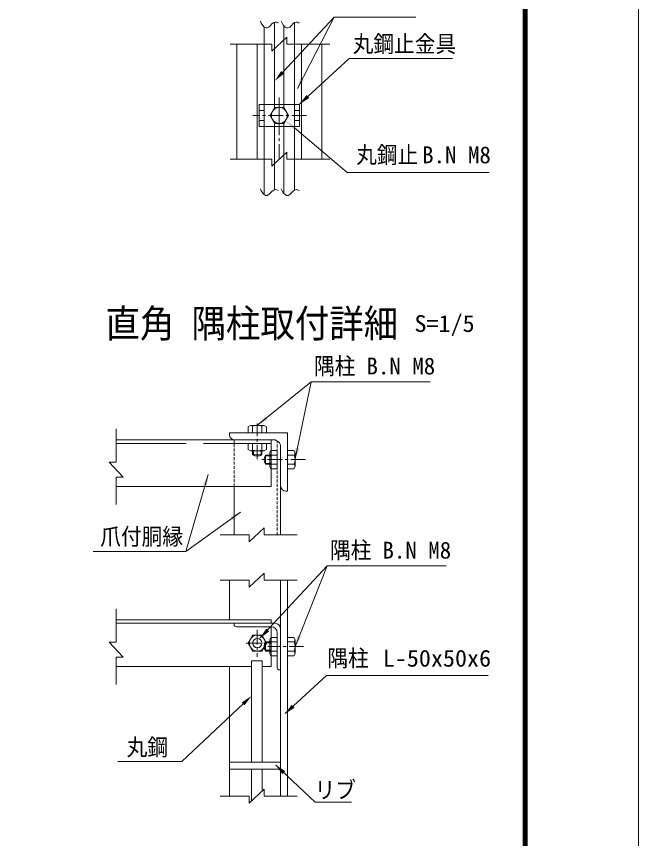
# Model space of a CAD drawing. Units: millimetres, scale not verified, with parts at other scales. Extents: x -4455 to 4455, y -3150 to 3150.
# Drawn here: x 2854 to 4455, y -955 to 1161 of the extents above; entities that cross this region are included whole.
import ezdxf
from ezdxf.enums import TextEntityAlignment as Align

# ---------------------------------------------------------------- set-up
doc = ezdxf.new("R2010")
doc.units = ezdxf.units.MM
doc.header["$LTSCALE"] = 30
for name, pattern in [('DASHED', [7.5, 6, -1.5]), ('USER1', [2, 1.25, -0.25, 0.25, -0.25]), ('USER2', [0.375, 0.25, -0.125]), ('USER3', [4.7625, 3.175, -1.5875])]:
    doc.linetypes.add(name, pattern=pattern)
for name, color, linetype, lineweight in [('0-4_7詳細', 7, 'Continuous', 18), ('0-5_0', 7, 'Continuous', 9), ('0-F_D-TTL', 7, 'Continuous', 9)]:
    doc.layers.add(name, color=color, linetype=linetype, lineweight=lineweight)
doc.styles.add('ＭＳ ゴシック', font='')
doc.styles.get('ＭＳ ゴシック').set_extended_font_data('MS Gothic')

# ---------------------------------------------------------------- blocks, each defined once
blk = doc.blocks.new('50X6')
at = {"layer": '0-5_0'}
for p, q in [((0, 1500), (45, 1500)), ((0, 1500), (0, 0)), ((180, 360), (180, 1365)), ((0, 0), (1500, 0)), ((360, 180), (1365, 180)), ((1500, 0), (1500, 45))]:
    blk.add_line(p, q, dxfattribs=at)
for centre, radius, start, end in [((45, 1365), 135, 0, 90), ((360, 360), 180, 180, 270.0001), ((1365, 45), 135, 0, 90.0001)]:
    blk.add_arc(centre, radius, start, end, dxfattribs=at)

msp = doc.modelspace()

# ---------------------------------------------------------------- linework, layer by layer
at = {"layer": '0-4_7詳細', "lineweight": 9}
for p, q in [((3518.84, 935.12), (3518.84, 1146.44)), ((3569.74, 935.12), (3569.74, 1145.44)), ((3491.84, 935.12), (3491.84, 1134.06)), ((3542.74, 935.12), (3542.74, 1136.83)), ((3421.29, 1090.3), (3421.29, 794.17)), ((3640.29, 1090.3), (3640.29, 794.17)), ((3479.19, 935.12), (3479.19, 878.12)), ((3582.39, 935.12), (3479.19, 935.12)), ((3582.39, 935.12), (3582.39, 878.12)), ((3582.39, 878.12), (3479.19, 878.12)), ((3491.84, 878.12), (3491.84, 702.81)), ((3518.84, 878.12), (3518.84, 715.19)), ((3542.74, 878.12), (3542.74, 705.58)), ((3569.74, 878.12), (3569.74, 714.19)), ((3613.19, 221.11), (3571.85, 22.43)), ((3456.48, 108.67), (3450.72, 105.35)), ((3456.48, 108.67), (3492, 108.67)), ((3462.24, 106.61), (3462.24, 89.47)), ((3486.24, 106.61), (3486.24, 89.47)), ((3492, 108.67), (3497.76, 105.35)), ((3450.72, 105.35), (3450.72, 89.47)), ((3497.76, 105.35), (3497.76, 89.47)), ((3111.08, 71.47), (3507.24, 71.47)), ((3510.24, 71.47), (3402.24, 71.47)), ((3510.24, -48.53), (3510.24, 71.47)), ((3450.72, 62.47), (3497.76, 62.47)), ((3450.72, 46.6), (3450.72, 62.47)), ((3456.48, 43.27), (3450.72, 46.6)), ((3456.48, 43.27), (3492, 43.27)), ((3462.24, 45.33), (3462.24, 62.47)), ((3462.24, 43.27), (3462.24, 32.61)), ((3486.24, 45.33), (3486.24, 62.47)), ((3486.24, 43.27), (3486.24, 32.61)), ((3525.24, -3.05), (3525.24, 43.99)), ((3568.12, 43.99), (3552.24, 43.99)), ((3552.24, -3.05), (3552.24, 43.99)), ((3571.44, 38.23), (3568.12, 43.99)), ((3462.24, 32.61), (3486.24, 32.61)), ((3495.38, 8.47), (3495.38, 32.47)), ((3506.04, 32.47), (3495.38, 32.47)), ((3506.04, 2.71), (3506.04, 38.23)), ((3508.1, 32.47), (3525.24, 32.47)), ((3569.38, 32.47), (3552.24, 32.47)), ((3571.44, 2.71), (3571.44, 38.23)), ((3506.04, 8.47), (3495.38, 8.47)), ((3506.04, 2.71), (3509.37, -3.05)), ((3508.1, 8.47), (3525.24, 8.47)), ((3569.38, 8.47), (3552.24, 8.47)), ((3571.44, 2.71), (3568.12, -3.05)), ((3509.37, -3.05), (3525.24, -3.05)), ((3568.12, -3.05), (3552.24, -3.05)), ((3534.24, -173.26), (3534.24, -39.53)), ((3111.08, -48.53), (3510.24, -48.53)), ((3414.24, -173.26), (3414.24, -48.53)), ((3290.03, -215.77), (3430.56, -114.51)), ((3654.34, -252.96), (3572.18, -458.88)), ((3402.24, -391.74), (3402.24, -289.98)), ((3534.24, -845.59), (3534.24, -289.98)), ((3552.24, -845.59), (3552.24, -289.98)), ((3111.24, -391.74), (3507.24, -391.74)), ((3111.24, -400.74), (3507.24, -400.74)), ((3510.24, -391.74), (3402.24, -391.74)), ((3519.24, -400.74), (3414.24, -400.74)), ((3414.24, -400.74), (3414.24, -403.74)), ((3424.74, -391.74), (3425.04, -391.74)), ((3510.24, -400.74), (3510.24, -391.74)), ((3510.24, -409.74), (3420.24, -409.74)), ((3510.24, -511.74), (3510.24, -409.74)), ((3534.24, -520.74), (3534.24, -415.74)), ((3506.04, -478.5), (3506.04, -442.98)), ((3525.24, -514.74), (3525.24, -424.74)), ((3525.24, -484.26), (3525.24, -437.22)), ((3568.12, -437.22), (3552.24, -437.22)), ((3552.24, -484.26), (3552.24, -437.22)), ((3571.44, -442.98), (3568.12, -437.22)), ((3571.44, -478.5), (3571.44, -442.98)), ((3495.38, -472.74), (3495.38, -448.74)), ((3506.04, -448.74), (3495.38, -448.74)), ((3508.1, -448.74), (3525.24, -448.74)), ((3569.38, -448.74), (3552.24, -448.74)), ((3506.04, -472.74), (3495.38, -472.74)), ((3506.04, -478.5), (3509.37, -484.26)), ((3508.1, -472.74), (3525.24, -472.74)), ((3509.37, -484.26), (3525.24, -484.26)), ((3569.38, -472.74), (3552.24, -472.74)), ((3568.12, -484.26), (3552.24, -484.26)), ((3571.44, -478.5), (3568.12, -484.26)), ((3459.56, -758.22), (3459.56, -497.8)), ((3459.56, -497.8), (3486.56, -497.8)), ((3486.56, -758.22), (3486.56, -497.8)), ((3111.24, -511.74), (3459.56, -511.74)), ((3402.24, -845.59), (3402.24, -511.74)), ((3486.56, -511.74), (3510.24, -511.74)), ((3534.24, -520.74), (3531.24, -520.74)), ((3534.24, -758.22), (3402.24, -758.22)), ((3534.24, -776.22), (3402.24, -776.22)), ((3459.56, -857.43), (3459.56, -776.22)), ((3486.56, -832.36), (3486.56, -776.22))]:
    msp.add_line(p, q, dxfattribs=at)
at = {"layer": '0-4_7詳細', "color": 1}
for p, q in [((3539.26, 1017.33), (3671.64, 1159.74)), ((3570.15, 874.48), (3705.76, 759.53)), ((3705.76, 759.53), (4071.16, 759.53)), ((3464.64, 43.27), (3464.64, 31.4)), ((3483.84, 43.27), (3483.84, 31.4)), ((3506.04, 30.07), (3494.17, 30.07)), ((3506.04, 10.87), (3494.17, 10.87)), ((3506.04, -451.14), (3494.17, -451.14)), ((3506.04, -470.34), (3494.17, -470.34)), ((3437.69, -608.34), (3279.99, -756.53)), ((3115.26, -756.53), (3279.99, -756.53))]:
    msp.add_line(p, q, dxfattribs=at)
at = {"layer": '0-4_7詳細', "color": 4}
for p, q in [((3511.4, 1072.3), (3550.17, 1108.3)), ((3550.17, 1090.3), (3550.17, 1108.3)), ((3511.4, 1090.3), (3404.21, 1090.3)), ((3511.4, 1090.3), (3511.4, 1072.3)), ((3550.17, 1090.3), (3660.37, 1090.3)), ((3550.17, 794.17), (3550.17, 812.17)), ((3511.4, 794.17), (3404.21, 794.17)), ((3550.17, 794.17), (3660.37, 794.17)), ((3111.08, 13.91), (3111.08, 99.49)), ((3093.08, 13.91), (3129.08, -24.86)), ((3111.08, 13.91), (3093.08, 13.91)), ((3111.08, -24.86), (3111.08, -95.06)), ((3111.08, -24.86), (3129.08, -24.86)), ((3452.92, -191.26), (3491.69, -155.26)), ((3491.69, -173.26), (3491.69, -155.26)), ((3452.92, -173.26), (3378.7, -173.26)), ((3452.92, -173.26), (3452.92, -191.26)), ((3491.69, -173.26), (3576.37, -173.26)), ((3452.92, -307.98), (3491.69, -271.98)), ((3491.69, -289.98), (3491.69, -271.98)), ((3452.92, -289.98), (3378.7, -289.98)), ((3452.92, -289.98), (3452.92, -307.98)), ((3491.69, -289.98), (3576.37, -289.98)), ((3111.24, -449.3), (3111.24, -363.72)), ((3093.24, -449.3), (3129.24, -488.07)), ((3111.24, -449.3), (3093.24, -449.3)), ((3111.24, -488.07), (3111.24, -558.27)), ((3111.24, -488.07), (3129.24, -488.07)), ((3452.92, -845.59), (3378.7, -845.59)), ((3452.92, -863.59), (3491.69, -827.59)), ((3452.92, -845.59), (3452.92, -863.59)), ((3491.69, -845.59), (3491.69, -827.59)), ((3491.69, -845.59), (3576.37, -845.59))]:
    msp.add_line(p, q, dxfattribs=at)
at = {"layer": '0-4_7詳細', "color": 3}
for p, q in [((3473.79, 1090.3), (3473.79, 794.17)), ((3587.79, 1090.3), (3587.79, 794.17))]:
    msp.add_line(p, q, dxfattribs=at)
at = {"layer": '0-4_7詳細', "color": 1, "linetype": 'USER1'}
for p, q in [((3530.79, 953.03), (3530.79, 794.17)), ((3530.79, 944.76), (3530.79, 868.19)), ((3600.33, 906.62), (3462.98, 906.62)), ((3474.24, 21.37), (3474.24, 113.74)), ((3598.24, 20.47), (3481.8, 20.47)), ((3474.24, -417.55), (3474.24, -486.94)), ((3445.68, -451.74), (3502.8, -451.74)), ((3593.34, -460.74), (3500.98, -460.74))]:
    msp.add_line(p, q, dxfattribs=at)
at = {"layer": '0-4_7詳細', "color": 1, "linetype": 'USER3'}
for p, q in [((3491.79, 935.12), (3491.79, 878.12)), ((3518.84, 935.12), (3518.84, 926.66)), ((3542.74, 935.12), (3542.74, 926.66)), ((3569.79, 935.12), (3569.79, 878.12)), ((3491.79, 919.37), (3479.19, 919.37)), ((3569.79, 919.37), (3582.39, 919.37)), ((3491.79, 893.87), (3479.19, 893.87)), ((3569.79, 893.87), (3582.39, 893.87)), ((3518.84, 886.58), (3518.84, 878.12)), ((3542.74, 886.58), (3542.74, 878.12))]:
    msp.add_line(p, q, dxfattribs=at)
at = {"layer": '0-4_7詳細', "color": 1, "linetype": 'USER2'}
for p, q in [((3414.24, -48.53), (3414.24, 71.55)), ((3525.24, -173.26), (3525.24, 69.06))]:
    msp.add_line(p, q, dxfattribs=at)
at = {"layer": '0-4_7詳細', "color": 3, "linetype": 'DASHED'}
msp.add_line((3111.08, 62.47), (3510.24, 62.47), dxfattribs=at)
at = {"layer": '0-4_7詳細', "color": 4}
for points in [[(3482.24, 1149.04), (3484.51, 1143.91), (3488.19, 1137.88), (3491.98, 1133.91), (3495.89, 1131.97), (3499.92, 1132.09), (3504.05, 1134.25), (3508.31, 1138.46), (3512.54, 1142.89), (3516.61, 1145.73), (3520.52, 1146.97), (3524.28, 1146.62), (3527.87, 1144.68), (3528.25, 1144.3)], [(3535.79, 1149.04), (3538.06, 1143.91), (3541.73, 1137.88), (3545.53, 1133.91), (3549.44, 1131.97), (3553.46, 1132.09), (3557.6, 1134.25), (3561.85, 1138.46), (3566.08, 1142.89), (3570.15, 1145.73), (3574.07, 1146.97), (3577.82, 1146.62), (3581.42, 1144.68), (3581.79, 1144.3)], [(3511.4, 794.17), (3511.4, 776.17), (3550.17, 812.17)], [(3482.24, 717.79), (3484.51, 712.66), (3488.19, 706.63), (3491.98, 702.66), (3495.89, 700.72), (3499.92, 700.84), (3504.05, 703), (3508.31, 707.21), (3512.54, 711.64), (3516.61, 714.48), (3520.52, 715.72), (3524.28, 715.37), (3527.87, 713.43), (3528.25, 713.05)], [(3535.79, 717.79), (3538.06, 712.66), (3541.73, 706.63), (3545.53, 702.66), (3549.44, 700.72), (3553.46, 700.84), (3557.6, 703), (3561.85, 707.21), (3566.08, 711.64), (3570.15, 714.48), (3574.07, 715.72), (3577.82, 715.37), (3581.42, 713.43), (3581.79, 713.05)]]:
    msp.add_lwpolyline(points, dxfattribs=at)
at = {"layer": '0-4_7詳細', "color": 1}
for points in [[(3882.32, 1159.74), (3671.64, 1159.74), (3577.19, 975.98)], [(3976.43, 1053.14), (3710.39, 1053.14), (3583.86, 936.48)]]:
    msp.add_lwpolyline(points, dxfattribs=at)
at = {"layer": '0-4_7詳細', "color": 3}
for points in [[(3554.31, 906.62), (3542.55, 926.99), (3519.03, 926.99), (3507.27, 906.62), (3519.03, 886.25), (3542.55, 886.25)], [(3497.76, -451.74), (3486, -431.37), (3462.48, -431.37), (3450.72, -451.74), (3462.48, -472.11), (3486, -472.11)]]:
    msp.add_lwpolyline(points, close=True, dxfattribs=at)
at = {"layer": '0-4_7詳細', "lineweight": 9}
for points in [[(3919, 221.11), (3613.19, 221.11), (3475.8, 109.93)], [(3492, 43.27), (3497.76, 46.6), (3497.76, 62.47)], [(3506.04, 38.23), (3509.37, 43.99), (3525.24, 43.99)], [(3052.04, -215.77), (3290.03, -215.77), (3347.85, -17.9)], [(3960.15, -252.96), (3654.34, -252.96), (3481.93, -438.52)], [(3506.04, -442.98), (3509.37, -437.22), (3525.24, -437.22)], [(4068.4, -534.91), (3652.57, -534.91), (3545.65, -633.34)], [(3716.71, -861.22), (3622.79, -861.22), (3521.95, -766.07)]]:
    msp.add_lwpolyline(points, dxfattribs=at)
at = {"layer": '0-4_7詳細', "color": 3}
for centre, radius in [((3530.79, 906.62), 20.4), ((3474.24, -451.74), 20.4), ((3474.24, -451.74), 12)]:
    msp.add_circle(centre, radius, dxfattribs=at)
at = {"layer": '0-4_7詳細', "lineweight": 9}
for centre, radius, start, end in [((3456.48, 99.58), 9.09, 50.6618, 90), ((3474.24, 72.67), 36, 70.52878, 109.47122), ((3492, 99.58), 9.09, 90, 129.3382), ((3456.48, 52.36), 9.09, 270, 309.3382), ((3474.24, 79.27), 36, 250.52878, 289.47122), ((3492, 52.36), 9.09, 230.6618, 270), ((3474.24, 53.4), 24, 240, 300), ((3516.17, 20.47), 24, 150, 210), ((3515.13, 38.23), 9.09, 180, 219.3382), ((3542.04, 20.47), 36, 160.52878, 199.47122), ((3562.35, 38.23), 9.09, 320.6618, 0), ((3535.44, 20.47), 36, 340.52878, 19.47122), ((3515.13, 2.71), 9.09, 140.6618, 180), ((3562.35, 2.71), 9.09, 0, 39.3382), ((3519.24, -415.74), 15, 0, 90), ((3420.24, -403.74), 6, 180, 270), ((3510.24, -424.74), 15, 0, 90), ((3515.13, -442.98), 9.09, 180, 219.3382), ((3562.35, -442.98), 9.09, 320.6618, 0), ((3516.17, -460.74), 24, 150, 210), ((3542.04, -460.74), 36, 160.52878, 199.47122), ((3535.44, -460.74), 36, 340.52878, 19.47122), ((3515.13, -478.5), 9.09, 140.6618, 180), ((3562.35, -478.5), 9.09, 0, 39.3382), ((3531.24, -514.74), 6, 180, 270)]:
    msp.add_arc(centre, radius, start, end, dxfattribs=at)
at = {"layer": '0-4_7詳細', "color": 1}
for points in [[(3542.93, 1013.93), (3518.84, 995.36), (3535.6, 1020.73)], [(3576.28, 974.2), (3585.36, 1003.26), (3594.62, 998.5)], [(3582.39, 935.12), (3600.91, 959.29), (3607.98, 951.63)], [(3567.16, 870.47), (3546.11, 892.42), (3573.14, 878.48)], [(3434.27, -604.7), (3459.56, -587.8), (3441.12, -611.99)]]:
    msp.add_solid(points, dxfattribs=at)
at = {"layer": '0-4_7詳細'}
for points in [[(3474.24, 108.67), (3494.28, 131.59), (3500.84, 123.49)], [(3571.44, 20.47), (3572.45, 50.9), (3582.65, 48.78)], [(3348.41, -15.98), (3345, -46.24), (3335, -43.32)], [(3432.18, -113.35), (3410.89, -135.11), (3404.8, -126.66)], [(3480.57, -439.98), (3497.17, -414.46), (3504.81, -421.55)], [(3571.44, -460.74), (3577.72, -430.94), (3587.4, -434.81)], [(3544.17, -634.7), (3562.72, -610.55), (3569.77, -618.21)], [(3520.5, -764.7), (3545.9, -781.5), (3538.74, -789.08)]]:
    msp.add_solid(points, dxfattribs=at)
at = {"layer": '0-F_D-TTL', "color": 2, "lineweight": 18}
msp.add_lwpolyline([(-4454.56, 3150.45), (4455.14, 3150.45), (4455.14, -3149.97), (-4454.56, -3149.97)], close=True, dxfattribs=at)
at = {"layer": '0-F_D-TTL'}
for points in [[(-4168.18, 2917.11), (4168.75, 2917.11), (4168.75, -2916.62), (-4168.18, -2916.62)], [(-4165.53, 2914.45), (4166.1, 2914.45), (4166.1, -2913.97), (-4165.53, -2913.97)], [(-4162.87, 2911.8), (4163.45, 2911.8), (4163.45, -2911.32), (-4162.87, -2911.32)], [(-4160.22, 2909.15), (4160.8, 2909.15), (4160.8, -2908.67), (-4160.22, -2908.67)], [(-4157.57, 2906.5), (4158.15, 2906.5), (4158.15, -2906.02), (-4157.57, -2906.02)]]:
    msp.add_lwpolyline(points, close=True, dxfattribs=at)

# ---------------------------------------------------------------- block references
at = {"layer": '0-4_7詳細', "xscale": 0.1, "yscale": 0.1, "rotation": 180}
msp.add_blockref('50X6', (3552.24, 89.47), dxfattribs=at)

# ---------------------------------------------------------------- texts
at = {"layer": '0-4_7詳細', "color": 3, "style": 'ＭＳ ゴシック'}
for s, width, p in [('丸鋼止金具', 0.9, (3719.8, 1056.12)), ('丸鋼止', 0.9, (3728.59, 770.53)), ('S=1/5', 1.05, (3878.58, 336.23)), ('隅柱', 0.9, (3620.23, 226.84)), ('爪付胴縁', 0.9, (3070.18, -212.05)), ('隅柱', 0.9, (3661.38, -247.24)), ('隅柱', 0.9, (3654.29, -525.39)), ('L-50x50x6', 1.05, (3797.11, -525.39)), ('丸鋼', 0.9, (3138.09, -754.36)), ('リブ', 0.9, (3621.58, -864.31))]:
    msp.add_text(s, height=43.33, dxfattribs=dict(at, width=width)).set_placement(p, align=Align.BOTTOM_LEFT)
for p in [(3898.3, 770.53), (3755.04, 226.84), (3796.19, -247.24)]:
    msp.add_text('B.N M8', height=43.33, dxfattribs=at).set_placement(p, align=Align.BOTTOM_LEFT)
at = {"layer": '0-4_7詳細', "style": 'ＭＳ ゴシック', "width": 0.9}
msp.add_text('直角 隅柱取付詳細', height=72.16, dxfattribs=at).set_placement((3083.54, 313.44), align=Align.BOTTOM_LEFT)

doc.saveas('drawing.dxf')
